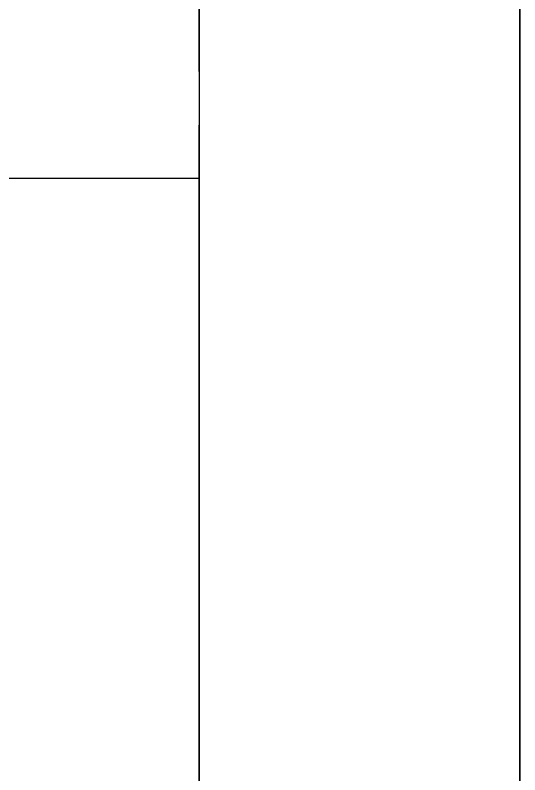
# Model space of a CAD drawing. Header units: millimetres. Extents: x -13 to 147, y -140 to 87.
# Drawn here: x 140.383 to 142.76, y -50.21 to -46.631 of the extents above; entities that cross this region are included whole.
import ezdxf

# ---------------------------------------------------------------- set-up
doc = ezdxf.new("R2010")
doc.units = ezdxf.units.MM
doc.linetypes.add('DASHED', pattern=[1.524, 1.27, -0.254])
doc.layers.add('HIDDEN', color=8, linetype='DASHED')
doc.layers.add('VISIBLE', color=7, linetype='CONTINUOUS')

msp = doc.modelspace()

# ---------------------------------------------------------------- linework, layer by layer
at = {"layer": 'HIDDEN'}
for points in [[(141.25, -117), (141.25, -11.5)], [(142.76, -117), (142.76, -11.5)], [(142.76, -61.65), (142.76, -44.15)], [(142.76, -61.65), (142.76, -44.15)], [(141.25, -50.28095), (141.25, -50.19365), (141.25, -50.10635), (141.25, -50.01905), (141.25, -49.93175), (141.25, -49.84444), (141.25, -49.75714), (141.25, -49.66984), (141.25, -49.58254), (141.25, -49.49524), (141.25, -49.40794), (141.25, -49.32063), (141.25, -49.23333), (141.25, -49.14603), (141.25, -49.05873), (141.25, -48.97143), (141.25, -48.88413), (141.25, -48.79683), (141.25, -48.70952), (141.25, -48.62222), (141.25, -48.53492), (141.25, -48.44762), (141.25, -48.36032), (141.25, -48.27302), (141.25, -48.18571), (141.25, -48.09841), (141.25, -48.01111), (141.25, -47.92381), (141.25, -47.83651), (141.25, -47.74921), (141.25, -47.6619), (141.25, -47.5746), (141.25, -47.4873), (141.25, -47.4)], [(141.25, -47.4), (141.25, -47.5746), (141.25, -47.74921), (141.25, -47.92381), (141.25, -48.09841), (141.25, -48.27302), (141.25, -48.44762), (141.25, -48.62222), (141.25, -48.79683), (141.25, -48.97143), (141.25, -49.14603), (141.25, -49.32063), (141.25, -49.49524), (141.25, -49.66984), (141.25, -49.84444), (141.25, -50.01905), (141.25, -50.19365), (141.25, -50.36825)]]:
    msp.add_lwpolyline(points, dxfattribs=at)
at = {"layer": 'VISIBLE'}
for points in [[(141.25, -11.5), (141.25, -117)], [(142.76, -11.5), (142.76, -117)], [(141.25, -47.4), (139.75, -47.4)]]:
    msp.add_lwpolyline(points, dxfattribs=at)

doc.saveas('drawing.dxf')
